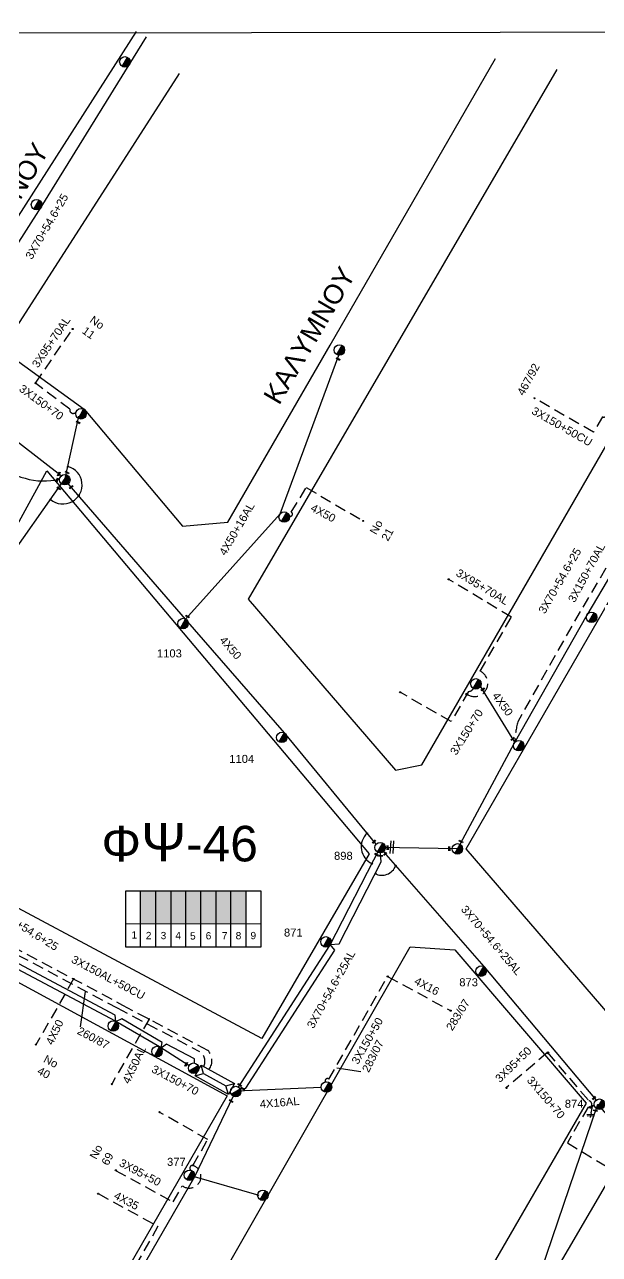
# Model space of a CAD drawing. Header units: millimetres. Extents: x 771 to 3391, y 686 to 1835.
# Drawn here: x 1449.6 to 1578.8, y 1486.2 to 1762.8 of the extents above; entities that cross this region are included whole.
import ezdxf

# ---------------------------------------------------------------- set-up
doc = ezdxf.new("R2010")
doc.units = ezdxf.units.MM
doc.linetypes.add('DASHED', pattern=[19.05, 12.7, -6.35])
for name, color, linetype in [('Pillar OTE', 7, 'Continuous'), ('Άγνωστα', 7, 'Continuous'), ('Γυμνά εναέρια ΧΤ (3Φ)   4x50CU', 7, 'Continuous'), ('Γυμνά εναέρια ΧΤ και ΦΟΠ (3Φ)   4x50+16AL', 7, 'Continuous'), ('Εναέρια παροχή ΧΤ 4x16', 7, 'SYN_LINE'), ('Επιγραφές - Σχήματα', 7, 'Continuous'), ('Καλωδια ΧΤ  3X95+50', 7, 'Continuous'), ('Καλώδια ΧΤ   3x150+50CU', 7, 'DASHED'), ('Καλώδια ΧΤ   3x150+70AL', 7, 'DASHED'), ('Καλώδια ΧΤ   3x150AL+50CU', 7, 'DASHED'), ('Μηχανική τομή', 7, 'Continuous'), ('Στύλος ΦΜ', 7, 'Continuous'), ('Στύλος ΦΜ @ 1', 7, 'Continuous'), ('Συνδέσεις', 7, 'Continuous'), ('Συνεστραμμένα ΧΤ   3x70+54.6+25 AL', 7, 'SYN_LINE'), ('Τομή', 7, 'Continuous'), ('Υποσταθμός εναέριος 2 στύλων', 7, 'Continuous'), ('Υποσταθμός πόλεως', 7, 'Continuous'), ('Υπόβαθρο ΔΕΗ', 7, 'Continuous'), ('Υπόγεια καλώδια Παροχών ΧΤ   4x16AL', 7, 'DASHED'), ('Υπόγεια καλώδια Παροχών ΧΤ   4x50AL', 7, 'DASHED')]:
    doc.layers.add(name, color=color, linetype=linetype)
doc.styles.add('arial', font='arial.ttf')
doc.styles.get("Standard").update_dxf_attribs({"font": 'arial.ttf'})
doc.linetypes.add('SYN_LINE', pattern='A,0.5,-0.0001,["/\\/\\/\\/",Standard,S=0.1,R=0,X=0,Y=-0.05],-0.25', length=0.7501)
doc.dimstyles.new('ISO-25', dxfattribs={"dimtxt": 2.5, "dimasz": 2.5, "dimexe": 1.25, "dimexo": 0.625, "dimtad": 1, "dimtxsty": 'Standard', "dimcen": 2.5, "dimadec": 0, "dimazin": 0, "dimtfac": 1, "dimtmove": 0, "dimatfit": 3, "dimfxl": 1, "dimarcsym": 0})

# ---------------------------------------------------------------- blocks, each defined once
blk = doc.blocks.new('ΥΠΑΡΧΩΝ ΤΣΙΜΕΝΤΕΝΙΟΣ ΣΤΥΛΟΣ')
at = {"layer": 'Στύλος ΦΜ'}
blk.add_hatch(color=7, dxfattribs=at).paths.add_polyline_path([(-1.29, -2.28, 0.574793), (2.62, 0, 0.268822), (1.3, 2.27)])
at = {"layer": 'Στύλος ΦΜ', "color": 7}
blk.add_line((-1.29, -2.28), (1.3, 2.27), dxfattribs=at)
blk.add_circle((0, 0), 2.62, dxfattribs=at)
at = {"layer": 'Στύλος ΦΜ', "flags": 4}
for tag, p in [('ΤΥΠΟΣ', (-4.91, 3.03)), ('ΑΡΙΘΜΟΣ', (-4.68, 8.05))]:
    blk.add_attdef(tag, p, '', height=4, dxfattribs=at)
blk = doc.blocks.new('ΥΠΟΣΤΑΘΜΟΣ ΕΝΑΕΡΙΟΣ ΕΠΙ 2 ΣΤΥΛΩΝ')
at = {"layer": 'Υποσταθμός εναέριος 2 στύλων', "linetype": 'Continuous'}
for points in [[(-11.97, -2.11, 0.574793), (-8.45, -0.07, 0.268822), (-9.64, 1.98)], [(9.68, -2.15, 0.574793), (13.19, -0.1, 0.268822), (12.01, 1.95)]]:
    blk.add_hatch(color=256, dxfattribs=at).paths.add_polyline_path(points)
for p, q in [((-11.97, -2.11), (-9.64, 1.98)), ((9.68, -2.15), (12.01, 1.95))]:
    blk.add_line(p, q, dxfattribs=at)
for centre in [(-10.81, -0.07), (10.84, -0.1)]:
    blk.add_circle(centre, 2.36, dxfattribs=at)
at = {"layer": 'Υποσταθμός πόλεως', "linetype": 'Continuous', "ltscale": 40}
blk.add_lwpolyline([(-8.57, 2.82), (8.57, 2.82), (8.57, -2.82), (-8.57, -2.82)], close=True, dxfattribs=at)
for points in [[(-5.75, 0), (-8.57, 2.82)], [(-8.57, -2.82), (-5.75, 0)], [(-5.75, 0), (5.75, 0)], [(5.75, 0), (8.57, 2.82)], [(8.57, -2.82), (5.75, 0)]]:
    blk.add_lwpolyline(points, dxfattribs=at)
at = {"layer": 'Υποσταθμός εναέριος 2 στύλων', "ltscale": 40, "flags": 1}
for tag, p in [('ΜΕΤΑΣΧΗΜΑΤΙΣΜΟΣ', (14.09, 2.51)), ('ΙΣΧΥΣ', (14.07, -0.28)), ('ΑΡΙΘΜΟΣ', (14.19, -3))]:
    blk.add_attdef(tag, p, '', height=1.8, dxfattribs=at)
blk = doc.blocks.new('ΜΗΧΑΝΙΚΗ ΤΟΜΗ')
at = {"layer": 'Μηχανική τομή', "ltscale": 40}
for p, q in [((-1.9, 0.8), (1.9, 0.8)), ((1.9, 0), (-1.9, 0))]:
    blk.add_line(p, q, dxfattribs=at)
blk = doc.blocks.new('_ΣΥΝΔΕΣΗ')
at = {"layer": 'Συνδέσεις', "linetype": 'SYN_LINE', "ltscale": 40}
blk.add_hatch(color=256, dxfattribs=at).paths.add_polyline_path([(0.5, -0.01, 1), (-0.5, -0.01, 1)])
at = {"layer": 'Συνδέσεις'}
blk.add_circle((0, -0.01), 0.5, dxfattribs=at)
blk = doc.blocks.new('ΤΟΜΗ')
at = {"layer": 'Τομή', "ltscale": 40}
for p, q in [((-5.7, 0), (5.7, 0)), ((5.7, -2.3), (-5.7, -2.3))]:
    blk.add_line(p, q, dxfattribs=at)
blk = doc.blocks.new('τομή_')
at = {"layer": 'Επιγραφές - Σχήματα'}
for p, q in [((-1.29, -0.22), (0.13, 0.75)), ((-1.08, -0.46), (0.34, 0.51)), ((-0.66, 0.62), (-0.29, -0.37))]:
    blk.add_line(p, q, dxfattribs=at)

msp = doc.modelspace()

# ---------------------------------------------------------------- hatches: boundary and pattern name
at = {"layer": 'Καλώδια ΧΤ   3x150+50CU', "linetype": 'DASHED', "ltscale": 0.2}
h = msp.add_hatch(color=6, dxfattribs=at)
h.dxf.hatch_style = 1
h.paths.add_polyline_path([(1475.69808, 1560.554), (1479.13795, 1560.55066), (1479.13841, 1567.91438), (1475.69854, 1567.91459)])
h = msp.add_hatch(color=85, dxfattribs=at)
h.dxf.hatch_style = 1
h.paths.add_polyline_path([(1482.57798, 1567.91416), (1479.13841, 1567.91438), (1479.13795, 1560.55066), (1482.57752, 1560.54732)])
h = msp.add_hatch(color=1, dxfattribs=at)
h.dxf.hatch_style = 1
h.paths.add_polyline_path([(1482.57752, 1560.54732), (1485.87508, 1560.54412), (1485.87554, 1567.91395), (1482.57798, 1567.91416)])
h = msp.add_hatch(color=30, dxfattribs=at)
h.dxf.hatch_style = 1
h.paths.add_polyline_path([(1489.26153, 1567.91374), (1485.87554, 1567.91395), (1485.87508, 1560.54412), (1489.26107, 1560.54083)])
h = msp.add_hatch(color=173, dxfattribs=at)
h.dxf.hatch_style = 1
h.paths.add_polyline_path([(1489.26107, 1560.54083), (1492.65772, 1560.53753), (1492.65818, 1567.91353), (1489.26153, 1567.91374)])
h = msp.add_hatch(color=5, dxfattribs=at)
h.dxf.hatch_style = 1
h.paths.add_polyline_path([(1492.65772, 1560.53753), (1495.99476, 1560.53429), (1495.99523, 1567.91332), (1492.65818, 1567.91353)])
h = msp.add_hatch(color=62, dxfattribs=at)
h.dxf.hatch_style = 1
h.paths.add_polyline_path([(1495.99476, 1560.53429), (1499.38314, 1560.531), (1499.3836, 1567.91311), (1495.99523, 1567.91332)])

# ---------------------------------------------------------------- linework, layer by layer
at = {"layer": 'Pillar OTE', "ltscale": 40}
for points in [[(1472.36983, 1555.27451), (1472.37063, 1567.9148), (1502.7037, 1567.9129), (1502.70291, 1555.24515), (1472.36983, 1555.27544)], [(1475.69774, 1555.27212), (1475.69854, 1567.91459)], [(1479.13762, 1555.26868), (1479.13841, 1567.91438)], [(1482.57719, 1555.26525), (1482.57798, 1567.91416)], [(1485.87474, 1555.26195), (1485.87554, 1567.91395)], [(1489.26074, 1555.25857), (1489.26153, 1567.91374)], [(1492.65739, 1555.25518), (1492.65818, 1567.91353)], [(1495.99443, 1555.25185), (1495.99523, 1567.91332)], [(1499.38281, 1555.24846), (1499.3836, 1567.91311)], [(1472.37017, 1560.55723), (1502.70324, 1560.52778)]]:
    msp.add_lwpolyline(points, dxfattribs=at)
at = {"layer": 'Άγνωστα', "color": 1, "linetype": 'DASHED', "ltscale": 0.2}
msp.add_lwpolyline([(1452.0433, 1682.13227), (1460.38313, 1694.30138)], dxfattribs=at)
at = {"layer": 'Άγνωστα', "color": 6, "linetype": 'DASHED', "ltscale": 0.2}
msp.add_lwpolyline([(1549.04904, 1612.18739, 1.083182809), (1552.03216, 1617.35232), (1559.04867, 1629.50056), (1544.94936, 1638.01881)], format="xyb", dxfattribs=at)
at = {"layer": 'Άγνωστα', "color": 6}
msp.add_lwpolyline([(1559.80578, 1601.36666), (1551.37682, 1615.17934)], dxfattribs=at)
at = {"layer": 'Άγνωστα', "color": 85, "linetype": 'DASHED', "ltscale": 0.2}
msp.add_lwpolyline([(1487.45341, 1506.17127), (1490.78495, 1511.98417), (1479.8639, 1518.18177)], dxfattribs=at)
at = {"layer": 'Άγνωστα', "color": 85}
msp.add_lwpolyline([(1487.20391, 1503.79994), (1502.24017, 1499.48923)], dxfattribs=at)
at = {"layer": 'Άγνωστα', "color": 85, "linetype": 'DASHED', "ltscale": 0.2}
msp.add_lwpolyline([(1466.13989, 1499.82041), (1479.59087, 1492.46841), (1473.56744, 1481.9793), (1473.56744, 1481.9793), (1473.56744, 1481.9793), (1473.56744, 1481.9793, -0.395663216), (1473.98374, 1480.53528)], format="xyb", dxfattribs=at)
msp.add_arc((1487.36092, 1505.56746), 0.61085, 81.2914368, 231.5588375, dxfattribs=at)
at = {"layer": 'Γυμνά εναέρια ΧΤ (3Φ)   4x50CU', "color": 62, "linetype": 'Continuous', "ltscale": 0.2}
msp.add_arc((1454.0061, 1676.04135), 15.89371, 225.9239339, 282.5961615, dxfattribs=at)
at = {"layer": 'Γυμνά εναέρια ΧΤ και ΦΟΠ (3Φ)   4x50+16AL', "color": 1}
msp.add_lwpolyline([(1485.81503, 1629.09346), (1507.06127, 1652.76206), (1520.26661, 1688.43307)], dxfattribs=at)
at = {"layer": 'Γυμνά εναέρια ΧΤ και ΦΟΠ (3Φ)   4x50+16AL', "color": 1, "linetype": 'Continuous', "ltscale": 0.2}
for points in [[(1458.20063, 1659.97949), (1458.74202, 1660.67641), (1461.81128, 1674.76118)], [(1528.62804, 1578.42111), (1508.00417, 1603.48542), (1485.81503, 1629.09346), (1458.64743, 1660.42299)]]:
    msp.add_lwpolyline(points, dxfattribs=at)
at = {"layer": 'Εναέρια παροχή ΧΤ 4x16', "color": 85, "linetype": 'Continuous', "ltscale": 0.2}
msp.add_lwpolyline([(1497.28571, 1522.9185), (1516.29202, 1523.77275)], dxfattribs=at)
at = {"layer": 'Καλωδια ΧΤ  3X95+50', "color": 2, "linetype": 'DASHED', "ltscale": 0.2}
msp.add_lwpolyline([(1567.18422, 1531.55602), (1557.90493, 1523.60299)], dxfattribs=at)
at = {"layer": 'Καλωδια ΧΤ  3X95+50', "color": 85, "linetype": 'DASHED', "ltscale": 0.2}
msp.add_lwpolyline([(1470.03522, 1505.05713), (1482.98597, 1497.9778), (1482.98597, 1497.9778), (1485.06181, 1501.59752, 1.183768317), (1487.45341, 1506.17127)], format="xyb", dxfattribs=at)
at = {"layer": 'Καλώδια ΧΤ   3x150+50CU', "color": 30, "linetype": 'DASHED', "ltscale": 0.2}
for points in [[(1580.24555, 1675.51956, -0.913385439), (1579.56666, 1674.60396), (1577.54277, 1671.09983), (1564.34482, 1678.72263)], [(1438.74191, 1549.83284), (1443.38537, 1557.26417), (1471.64865, 1542.24703), (1490.7922, 1532.07548, -0.370537747), (1491.06001, 1527.77497)]]:
    msp.add_lwpolyline(points, format="xyb", dxfattribs=at)
at = {"layer": 'Καλώδια ΧΤ   3x150+50CU', "color": 173, "linetype": 'DASHED', "ltscale": 0.2}
msp.add_lwpolyline([(1440.74814, 1548.64009), (1444.70056, 1555.28817), (1470.41468, 1541.62547), (1488.91612, 1531.79509, -0.390319631), (1489.87862, 1528.42751)], format="xyb", dxfattribs=at)
at = {"layer": 'Καλώδια ΧΤ   3x150+50CU', "color": 85, "linetype": 'DASHED', "ltscale": 0.2}
msp.add_lwpolyline([(1517.28108, 1524.97465, -0.961273123), (1518.00022, 1525.55476), (1531.21414, 1548.67957)], format="xyb", dxfattribs=at)
at = {"layer": 'Καλώδια ΧΤ   3x150+50CU', "linetype": 'DASHED', "ltscale": 0.2}
msp.add_lwpolyline([(1576.99516, 1518.01013), (1577.38312, 1519.71602)], dxfattribs=at)
at = {"layer": 'Καλώδια ΧΤ   3x150+70AL', "color": 1, "linetype": 'DASHED', "ltscale": 0.2}
msp.add_lwpolyline([(1461.22951, 1675.77854, -0.875481498), (1459.76071, 1676.30857), (1452.04685, 1682.12959)], format="xyb", dxfattribs=at)
at = {"layer": 'Καλώδια ΧΤ   3x150+70AL', "color": 6, "linetype": 'DASHED', "ltscale": 0.2}
for points in [[(1599.78633, 1665.22482, -0.748166783), (1595.75478, 1665.84939), (1586.1218, 1650.32426), (1574.5181, 1630.81879), (1560.465, 1605.9836, 0.045600321), (1559.80578, 1601.36666)], [(1550.48419, 1613.47301, -0.322596015), (1549.4158, 1612.82239), (1545.47898, 1606.00626), (1534.05089, 1612.60683)]]:
    msp.add_lwpolyline(points, format="xyb", dxfattribs=at)
at = {"layer": 'Καλώδια ΧΤ   3x150+70AL', "color": 2, "linetype": 'DASHED', "ltscale": 0.2}
for points in [[(1567.18422, 1531.55602), (1576.48562, 1520.70349, -0.602519098), (1576.8694, 1519.25685)], [(1577.6764, 1519.88337, -0.397175627), (1576.29857, 1519.31181), (1571.62757, 1511.23572), (1581.85715, 1505.05079), (1594.27279, 1503.77705), (1604.56789, 1491.96345, -0.267899248), (1607.44603, 1489.75461), (1623.78314, 1471.16258), (1630.97492, 1462.97816, -0.680371194), (1635.37504, 1456.93272)]]:
    msp.add_lwpolyline(points, format="xyb", dxfattribs=at)
at = {"layer": 'Συνεστραμμένα ΧΤ   3x70+54.6+25 AL', "color": 62, "linetype": 'SYN_LINE', "ltscale": 20}
for points in [[(1428.95266, 1683.67487), (1453.30345, 1721.718), (1473.09583, 1753.73353), (1477.01576, 1760.07426)], [(1457.83956, 1661.28343), (1428.95266, 1683.67487), (1407.02, 1695.79802), (1372.68172, 1713.61605)], [(1470.12218, 1538.55406), (1469.99781, 1539.99237), (1435.72245, 1558.20391), (1434.71227, 1557.76975), (1434.23178, 1558.88775), (1405.43533, 1573.72854), (1403.38328, 1573.51752)]]:
    msp.add_lwpolyline(points, dxfattribs=at)
at = {"layer": 'Συνεστραμμένα ΧΤ   3x70+54.6+25 AL', "color": 151, "linetype": 'SYN_LINE', "ltscale": 20}
msp.add_lwpolyline([(1598.14658, 1666.47977), (1587.5747, 1649.44146), (1575.98856, 1629.96551), (1559.58758, 1600.98106), (1546.91701, 1577.38929), (1529.53797, 1577.66929)], dxfattribs=at)
at = {"layer": 'Συνεστραμμένα ΧΤ   3x70+54.6+25 AL', "color": 1, "ltscale": 20}
msp.add_lwpolyline([(1430.05395, 1619.92928), (1458.74202, 1660.67641)], dxfattribs=at)
at = {"layer": 'Συνεστραμμένα ΧΤ   3x70+54.6+25 AL', "color": 1, "linetype": 'SYN_LINE', "ltscale": 20}
msp.add_lwpolyline([(1497.66261, 1523.80871), (1518.22889, 1555.67725), (1529.53797, 1577.66929)], dxfattribs=at)
at = {"layer": 'Συνεστραμμένα ΧΤ   3x70+54.6+25 AL', "color": 5, "linetype": 'SYN_LINE', "ltscale": 20}
for points in [[(1498.0775, 1523.4018), (1499.31978, 1523.54398), (1519.3615, 1554.59968), (1518.33703, 1555.88754), (1520.29605, 1556.04781), (1529.762, 1574.45565), (1529.6184, 1576.49572)], [(1530.26983, 1576.7496), (1552.8232, 1550.90716), (1578.09445, 1520.84979)]]:
    msp.add_lwpolyline(points, dxfattribs=at)
at = {"layer": 'Συνεστραμμένα ΧΤ   3x70+54.6+25 AL', "color": 6, "linetype": 'SYN_LINE', "ltscale": 20}
msp.add_lwpolyline([(1470.00615, 1538.61571), (1434.5181, 1557.4716), (1403.38328, 1573.51752)], dxfattribs=at)
at = {"layer": 'Συνεστραμμένα ΧΤ   3x70+54.6+25 AL', "color": 6, "linetype": 'SYN_LINE', "ltscale": 8}
msp.add_lwpolyline([(1486.5769, 1528.60987), (1479.95327, 1532.81358), (1470.13879, 1538.54437)], dxfattribs=at)
at = {"layer": 'Συνεστραμμένα ΧΤ   3x70+54.6+25 AL', "color": 62, "linetype": 'SYN_LINE', "ltscale": 8}
msp.add_lwpolyline([(1487.80508, 1529.19809), (1487.76861, 1530.16811), (1481.5362, 1533.47958), (1480.29711, 1532.51511), (1480.53738, 1533.83819), (1471.4661, 1539.13501), (1470.15572, 1538.5519)], dxfattribs=at)
at = {"layer": 'Συνεστραμμένα ΧΤ   3x70+54.6+25 AL', "color": 85, "linetype": 'SYN_LINE', "ltscale": 20}
msp.add_lwpolyline([(1496.50835, 1521.75564), (1487.78912, 1503.63217), (1473.43479, 1478.60193), (1456.15717, 1450.69307)], dxfattribs=at)
at = {"layer": 'Συνεστραμμένα ΧΤ   3x70+54.6+25 AL', "color": 85, "ltscale": 20}
for points in [[(1519.86161, 1402.0136), (1543.59842, 1443.89296), (1565.64223, 1482.25701), (1578.45337, 1519.95945)], [(1603.79667, 1490.8781), (1603.79667, 1490.8781), (1578.45337, 1519.95945)]]:
    msp.add_lwpolyline(points, dxfattribs=at)
at = {"layer": 'Υπόβαθρο ΔΕΗ'}
for points in [[(2899.29583, 1762.81833), (885.09289, 1760.10556)], [(1393.89817, 1750.73002), (1382.11434, 1726.49499), (1433.17167, 1696.21296), (1474.783, 1761.28142)], [(1484.328, 1751.82967), (1444.49795, 1689.75611), (1463.03008, 1676.28064), (1485.12859, 1650.01424), (1495.32562, 1650.88304), (1518.30317, 1690.71699), (1555.51414, 1755.20332)], [(1569.23931, 1752.70365), (1499.88, 1633.55942), (1533.01164, 1595.0673), (1538.87984, 1596.31531), (1622.80495, 1741.6215), (1609.06261, 1751.20354)], [(1411.48434, 1583.63505), (1454.58698, 1662.40608), (1527.04956, 1576.23898), (1502.941, 1534.72826), (1411.48434, 1583.63505)], [(1594.8852, 1657.16123), (1663.17395, 1614.7073), (1663.17395, 1614.7073), (1688.72698, 1599.51093), (1631.38765, 1488.52895), (1625.82302, 1488.0596), (1548.91821, 1577.41512), (1594.8852, 1657.16123)], [(1472.20401, 1443.23765), (1536.27391, 1555.36213), (1546.31542, 1554.67562), (1575.8782, 1520.18288), (1532.64065, 1445.42572), (1512.46301, 1409.76323), (1472.20401, 1443.23765)], [(1382.71298, 1448.83635), (1443.47759, 1549.89527), (1495.13343, 1521.80768), (1435.34774, 1418.00605), (1382.71493, 1448.83521)], [(1581.7755, 1504.25496), (1591.0007, 1503.30854), (1620.54145, 1468.20932), (1565.56158, 1364.29392), (1546.3453, 1381.25319), (1558.62863, 1404.37103), (1547.8891, 1410.08264), (1536.54551, 1388.90487), (1521.93896, 1401.69081), (1581.7755, 1504.25496)]]:
    msp.add_lwpolyline(points, dxfattribs=at)
for centre, radius, start, end in [((1458.2303, 1659.27557), 4.29642, 229.6709562, 75.0154944), ((1529.45849, 1577.83879), 4.17073, 133.1779676, 244.8224855), ((1529.93601, 1574.72212), 3.28366, 242.2124212, 339.9664658)]:
    msp.add_arc(centre, radius, start, end, dxfattribs=at)
at = {"layer": 'Υπόγεια καλώδια Παροχών ΧΤ   4x16AL', "color": 85, "linetype": 'DASHED', "ltscale": 0.2}
msp.add_lwpolyline([(1531.22336, 1548.6957), (1545.37252, 1540.9891)], dxfattribs=at)
at = {"layer": 'Υπόγεια καλώδια Παροχών ΧΤ   4x50AL', "color": 1, "ltscale": 0.2}
msp.add_lwpolyline([(1508.98452, 1652.63779, 1.79480424), (1509.56948, 1653.10616), (1509.56948, 1653.10616), (1509.56948, 1653.10616), (1512.9382, 1658.66765), (1525.62787, 1651.22338)], format="xyb", dxfattribs=at)
at = {"layer": 'Υπόγεια καλώδια Παροχών ΧΤ   4x50AL', "color": 30, "ltscale": 0.2}
for points in [[(1460.60501, 1548.11486), (1452.14885, 1533.33172)], [(1477.58918, 1539.09065), (1469.19264, 1524.467)]]:
    msp.add_lwpolyline(points, dxfattribs=at)

# ---------------------------------------------------------------- block references
at = {"layer": 'Επιγραφές - Σχήματα', "rotation": 326.8531196665406}
msp.add_blockref('τομή_', (1577.20775, 1517.12516), dxfattribs=at)
at = {"layer": 'Μηχανική τομή'}
for p, xscale, yscale, zscale, rotation in [((1520.06305, 1687.50205), 0.249999999999919, 0.249999999999919, 0.249999999999919, 330.7392752309361), ((1461.60367, 1673.24981), 0.249999999999919, 0.249999999999919, 0.249999999999919, 330.7392752309361), ((1456.98747, 1660.32503), 0.249999999999919, 0.249999999999919, 0.249999999999919, 68.45138536945211), ((1457.39597, 1661.69596), 0.249999999999919, 0.249999999999919, 0.249999999999919, 68.45138536945211), ((1459.12241, 1661.98142), 0.249999999999919, 0.249999999999919, 0.249999999999919, 330.7392752309361), ((1457.25354, 1658.39923), 0.249999999999919, 0.249999999999919, 0.249999999999919, 330.7392752309361), ((1460.14213, 1658.70698), 0.249999999999919, 0.249999999999919, 0.249999999999919, 39.85383949914431), ((1486.19877, 1629.57148), 0.249999999999919, 0.249999999999919, 0.249999999999919, 330.7392752309361), ((1552.70067, 1613.20044), 0.249999999999919, 0.249999999999919, 0.249999999999919, 36.57628838114801), ((1559.39258, 1602.04376), 0.249999999999919, 0.249999999999919, 0.249999999999919, 36.576288381148), ((1528.2153, 1578.95191), 0.249999999999919, 0.249999999999919, 0.249999999999919, 44.83343942165225), ((1531.10886, 1577.64398), 0.2500000000002005, 0.2500000000002005, 0.2500000000002005, 271.0473935975166), ((1544.97447, 1577.42059), 0.2500000000002005, 0.2500000000002005, 0.2500000000002005, 271.0473935975166), ((1547.65779, 1578.95664), 0.2500000000002005, 0.2500000000002005, 0.2500000000002005, 331.5446991727721), ((1528.63669, 1576.02252), 0.25, 0.25, 0.25, 327.7252172787099), ((1529.66605, 1575.70068), 0.25, 0.25, 0.25, 3.248143276477662), ((1530.73642, 1576.19345), 0.249999999999919, 0.249999999999919, 0.249999999999919, 44.83343942165225), ((1486.02243, 1528.89703), 0.249999999999919, 0.249999999999919, 0.249999999999919, 68.45138536945211), ((1497.90608, 1524.16415), 0.25, 0.25, 0.25, 327.7252172787099), ((1498.59288, 1523.35759), 0.25, 0.25, 0.25, 327.7252172787099), ((1577.71039, 1521.28451), 0.249999999999919, 0.249999999999919, 0.249999999999919, 44.83343942165225), ((1495.96159, 1520.57496), 0.25, 0.25, 0.25, 327.7252172787099), ((1577.92286, 1518.39819), 0.249999999999919, 0.249999999999919, 0.249999999999919, 347.2939313708334)]:
    msp.add_blockref('ΜΗΧΑΝΙΚΗ ΤΟΜΗ', p, dxfattribs=dict(at, xscale=xscale, yscale=yscale, zscale=zscale, rotation=rotation))
at = {"layer": 'Στύλος ΦΜ @ 1', "ltscale": 40, "xscale": 0.4499999999998181, "yscale": 0.4499999999998181, "zscale": 0.4499999999998181}
for p in [(1472.14238, 1754.42495), (1452.28684, 1722.31267), (1520.38326, 1689.60505), (1462.28916, 1675.26447), (1458.64516, 1660.42428), (1507.97923, 1652.02417), (1577.06163, 1629.48007), (1551.06523, 1614.49749), (1560.70343, 1600.60419), (1546.91475, 1577.39058), (1469.53662, 1537.53217), (1479.36771, 1531.79169), (1517.46914, 1523.81199), (1503.17347, 1499.45168)]:
    msp.add_blockref('ΥΠΑΡΧΩΝ ΤΣΙΜΕΝΤΕΝΙΟΣ ΣΤΥΛΟΣ', p, dxfattribs=at)
at = {"layer": 'Στύλος ΦΜ @ 1', "ltscale": 40}
ref = msp.add_blockref('ΥΠΑΡΧΩΝ ΤΣΙΜΕΝΤΕΝΙΟΣ ΣΤΥΛΟΣ', (1485.22947, 1628.07158), dxfattribs=dict(at, xscale=0.4499999999998181, yscale=0.4499999999998181, zscale=0.4499999999998181))
ref.add_attrib('ΤΥΠΟΣ', '1103', (1479.36183, 1620.4588), dxfattribs={"layer": 'Στύλος ΦΜ', "height": 1.8, "flags": 4})
ref = msp.add_blockref('ΥΠΑΡΧΩΝ ΤΣΙΜΕΝΤΕΝΙΟΣ ΣΤΥΛΟΣ', (1507.41861, 1602.46353), dxfattribs=dict(at, xscale=0.4499999999998181, yscale=0.4499999999998181, zscale=0.4499999999998181))
ref.add_attrib('ΤΥΠΟΣ', '1104', (1495.62396, 1596.72796), dxfattribs={"layer": 'Στύλος ΦΜ', "height": 1.8, "flags": 4})
ref = msp.add_blockref('ΥΠΑΡΧΩΝ ΤΣΙΜΕΝΤΕΝΙΟΣ ΣΤΥΛΟΣ', (1529.5357, 1577.67058), dxfattribs=dict(at, xscale=0.4499999999998181, yscale=0.4499999999998181, zscale=0.4499999999998181))
ref.add_attrib('ΤΥΠΟΣ', '898', (1519.17327, 1574.92601), dxfattribs={"layer": 'Στύλος ΦΜ', "height": 1.8, "flags": 4})
ref = msp.add_blockref('ΥΠΑΡΧΩΝ ΤΣΙΜΕΝΤΕΝΙΟΣ ΣΤΥΛΟΣ', (1517.3491, 1556.46025), dxfattribs=dict(at, xscale=0.4499999999998181, yscale=0.4499999999998181, zscale=0.4499999999998181))
ref.add_attrib('ΤΥΠΟΣ', '871', (1507.91748, 1557.65981), dxfattribs={"layer": 'Στύλος ΦΜ', "height": 1.8, "flags": 4})
ref = msp.add_blockref('ΥΠΑΡΧΩΝ ΤΣΙΜΕΝΤΕΝΙΟΣ ΣΤΥΛΟΣ', (1552.23764, 1549.88527), dxfattribs=dict(at, xscale=0.4499999999998181, yscale=0.4499999999998181, zscale=0.4499999999998181))
ref.add_attrib('ΤΥΠΟΣ', '873', (1547.33394, 1546.47733), dxfattribs={"layer": 'Στύλος ΦΜ', "height": 1.8, "flags": 4})
ref = msp.add_blockref('ΥΠΑΡΧΩΝ ΤΣΙΜΕΝΤΕΝΙΟΣ ΣΤΥΛΟΣ', (1578.85238, 1519.9483), dxfattribs=dict(at, xscale=0.4499999999998181, yscale=0.4499999999998181, zscale=0.4499999999998181))
ref.add_attrib('ΤΥΠΟΣ', '874', (1571.06004, 1519.14682), dxfattribs={"layer": 'Στύλος ΦΜ', "height": 1.8, "flags": 4})
ref = msp.add_blockref('ΥΠΑΡΧΩΝ ΤΣΙΜΕΝΤΕΝΙΟΣ ΣΤΥΛΟΣ', (1486.65696, 1503.95675), dxfattribs=dict(at, xscale=0.4499999999998181, yscale=0.4499999999998181, zscale=0.4499999999998181))
ref.add_attrib('ΤΥΠΟΣ', '377', (1481.62981, 1506.07737), dxfattribs={"layer": 'Στύλος ΦΜ', "height": 1.8, "flags": 4})
at = {"layer": 'Συνδέσεις'}
for p, xscale, yscale, zscale in [((1460.41765, 1694.34112), 0.25, 0.25, 0.25), ((1452.0669, 1682.15315), 0.25, 0.25, 0.25), ((1564.22505, 1678.75851), 0.25, 0.25, 0.25), ((1459.30677, 1663.41291), 0.25, 0.25, 0.25), ((1455.42069, 1655.99331), 0.25, 0.25, 0.25), ((1461.76472, 1656.84208), 0.25, 0.25, 0.25), ((1525.73098, 1651.16265), 0.25, 0.25, 0.25), ((1544.94936, 1638.01881), 0.25, 0.25, 0.25), ((1534.05089, 1612.60683), 0.25, 0.25, 0.25), ((1549.04904, 1612.18739), 0.4777242751394019, 0.4777242751394019, 0.4777242751394019), ((1526.57598, 1580.87054), 0.25, 0.25, 0.25), ((1527.69105, 1574.04964), 0.25, 0.25, 0.25), ((1528.47511, 1571.82355), 0.25, 0.25, 0.25), ((1533.00794, 1573.62054), 0.25, 0.25, 0.25), ((1460.60369, 1548.11255), 0.25, 0.25, 0.25), ((1531.24229, 1548.66405), 0.25, 0.25, 0.25), ((1545.39985, 1540.97695), 0.25, 0.25, 0.25), ((1477.55424, 1539.13372), 0.25, 0.25, 0.25), ((1452.12421, 1533.36025), 0.25, 0.25, 0.25), ((1567.23899, 1531.49211), 0.4777242751394019, 0.4777242751394019, 0.4777242751394019), ((1469.22616, 1524.44901), 0.25, 0.25, 0.25), ((1557.93225, 1523.59084), 0.25, 0.25, 0.25), ((1576.8694, 1519.25685), 0.4777242751394019, 0.4777242751394019, 0.4777242751394019), ((1479.90929, 1518.14701), 0.25, 0.25, 0.25), ((1470.11199, 1505.07553), 0.25, 0.25, 0.25), ((1487.45357, 1506.1815), 0.25, 0.25, 0.25), ((1466.15467, 1499.81365), 0.25, 0.25, 0.25)]:
    msp.add_blockref('_ΣΥΝΔΕΣΗ', p, dxfattribs=dict(at, xscale=xscale, yscale=yscale, zscale=zscale))
at = {"layer": 'Τομή', "xscale": 0.2500000000000557, "yscale": 0.2500000000000557, "zscale": 0.2500000000000557, "rotation": 266.3054486218056}
msp.add_blockref('ΤΟΜΗ', (1532.47901, 1577.76124), dxfattribs=at)
at = {"layer": 'Υποσταθμός εναέριος 2 στύλων', "xscale": 0.4999999999999998, "yscale": 0.4999999999999998, "zscale": 0.4999999999999998, "rotation": 331.0862577479416}
msp.add_blockref('ΥΠΟΣΤΑΘΜΟΣ ΕΝΑΕΡΙΟΣ ΕΠΙ 2 ΣΤΥΛΩΝ', (1492.3515, 1525.45348), dxfattribs=at)

# ---------------------------------------------------------------- texts
at = {"ltscale": 40, "char_height": 4, "width": 43.4331384, "attachment_point": 1, "rotation": 59.5827763, "style": 'arial'}
for s, insert in [('{\\H1.083x;MYKONOY}', (1435.86188, 1709.99301)), ('{\\H1.083x;KAΛYMNOY}', (1503.07717, 1679.21317))]:
    msp.add_mtext(s, dxfattribs=dict(at, insert=insert))
at = {"ltscale": 30, "char_height": 1.63441, "width": 11.2572904, "attachment_point": 1}
for s, insert in [('1', (1473.616, 1558.83583)), ('2', (1476.85446, 1558.70237)), ('3', (1480.18505, 1558.70237)), ('4', (1483.48856, 1558.70237)), ('5', (1486.79206, 1558.62119)), ('6', (1490.31219, 1558.64826)), ('7', (1493.94064, 1558.64826)), ('8', (1497.0546, 1558.67531)), ('9', (1500.38518, 1558.70237))]:
    msp.add_mtext(s, dxfattribs=dict(at, insert=insert))
at = {"layer": 'Άγνωστα', "color": 7, "char_height": 1.8, "attachment_point": 1}
for s, gutter_width, insert, rotation in [('3X70+54.6+25', 12.5, (1449.67771, 1710.73714), 59.8533125), ('3X95+70AL', 12.5, (1451.11609, 1686.44983), 55.8811283), ('3X150+70', 12.5, (1449.25204, 1681.98199), 323.831584), ('3X150+50CU', 12.5, (1564.30994, 1676.94647), 330.2492309), ('4X50', 12.5, (1514.56358, 1655.11416), 332.0897021), ('3X70+54.6+25', 12.5, (1565.01508, 1631.02072), 59.8533125), ('3X95+70AL', 12.5, (1547.34194, 1640.4893), 329.096317), ('4X50', 12.5, (1494.68768, 1625.41829), 310.8397848), ('4X50', 12.5, (1556.08236, 1612.86569), 306.1474606), ('3X150+70', 12.5, (1545.13482, 1599.26674), 57.9009659), ('3X70+54,6+25', 12.5, (1443.43621, 1564.63178), 328.042606), ('3X70+54.6+25AL', 12.5, (1548.94294, 1564.86826), 310.3503191), ('283/07', 12.5, (1544.24088, 1537.27723), 58.0332424), ('4X50', 12.5, (1454.28091, 1533.86955), 64.7002128), ('3X150+50', 12.5, (1523.00225, 1529.64283), 60.2522533), ('260/87', 1.4981, (1462.09038, 1537.45648), 332.0897021), ('283/07', 12.5, (1525.37144, 1527.74045), 63.4961818), ('3X95+50', 12.5, (1555.21717, 1525.99179), 44.0371673), ('3X150+70', 12.5, (1478.79842, 1528.85511), 332.0897021), ('3X150+70', 12.5, (1563.77402, 1526.42669), 310.3503191), ('3X95+50', 12.5, (1471.52365, 1507.76036), 332.0897021), ('4X35', 12.5, (1470.35013, 1500.41068), 332.0897021)]:
    msp.add_mtext_dynamic_manual_height_columns(s, width=1.8, gutter_width=gutter_width, heights=[0.04535], dxfattribs=dict(at, insert=insert, rotation=rotation))
at = {"layer": 'Άγνωστα', "color": 7}
note = msp.add_mtext_dynamic_manual_height_columns('Nο ', width=1.8, gutter_width=1.72963, heights=[0.04535, 0], dxfattribs=dict(at, insert=(1462.24846, 1699.50018), char_height=1.8, attachment_point=1, rotation=324.6401387))
for column, words in zip(note.columns.linked_columns, ['11']):
    column.text = words
note = msp.add_mtext_dynamic_manual_height_columns('467/92\\P', width=1.8, gutter_width=1.68837, heights=[0.04535, 0], dxfattribs=dict(at, insert=(1558.54483, 1677.00452), char_height=1.8, attachment_point=1, rotation=61.264604))
note = msp.add_mtext_dynamic_manual_height_columns('Nο ', width=1.8, gutter_width=1.72963, heights=[0.04535, 0], dxfattribs=dict(at, insert=(1525.38215, 1645.69298), char_height=1.8, attachment_point=1, rotation=61.0277309))
for column, words in zip(note.columns.linked_columns, ['21']):
    column.text = words
note = msp.add_mtext_dynamic_manual_height_columns('No ', width=1.8, gutter_width=1.4981, heights=[0.04535, 0], dxfattribs=dict(at, insert=(1451.60615, 1532.65996), char_height=1.8, attachment_point=1, rotation=332.0897021))
for column, words in zip(note.columns.linked_columns, ['40']):
    column.text = words
note = msp.add_mtext_dynamic_manual_height_columns('No ', width=1.8, gutter_width=1.82696, heights=[0.04535, 0], dxfattribs=dict(at, insert=(1462.4249, 1505.02323), char_height=1.8, attachment_point=1, rotation=62.0897021))
for column, words in zip(note.columns.linked_columns, ['69']):
    column.text = words
at = {"layer": 'Γυμνά εναέρια ΧΤ και ΦΟΠ (3Φ)   4x50+16AL', "color": 7, "insert": (1493.2083, 1644.108), "char_height": 1.8, "attachment_point": 1, "rotation": 59.8533125}
msp.add_mtext_dynamic_manual_height_columns('4X50+16AL', width=1.8, gutter_width=12.5, heights=[0.04535], dxfattribs=at)
at = {"layer": 'Εναέρια παροχή ΧΤ 4x16', "color": 7, "insert": (1537.86357, 1548.67059), "char_height": 1.8, "attachment_point": 1, "rotation": 332.0897021}
msp.add_mtext_dynamic_manual_height_columns('4X16', width=1.8, gutter_width=12.5, heights=[0.04535], dxfattribs=at)
at = {"layer": 'Καλώδια ΧΤ   3x150+70AL', "color": 7, "insert": (1571.67488, 1633.48969), "char_height": 1.8, "attachment_point": 1, "rotation": 61.6116972}
msp.add_mtext_dynamic_manual_height_columns('3X150+70AL', width=1.8, gutter_width=12.5, heights=[0.04535], dxfattribs=at)
at = {"layer": 'Καλώδια ΧΤ   3x150AL+50CU', "color": 7, "insert": (1460.78278, 1553.52351), "char_height": 1.8, "attachment_point": 1, "rotation": 332.0897021}
msp.add_mtext_dynamic_manual_height_columns('3X150AL+50CU', width=1.8, gutter_width=12.5, heights=[0.04535], dxfattribs=at)
at = {"layer": 'Συνεστραμμένα ΧΤ   3x70+54.6+25 AL', "color": 7, "insert": (1512.96121, 1537.67212), "char_height": 1.8, "attachment_point": 1, "rotation": 60.9364053}
msp.add_mtext_dynamic_manual_height_columns('3X70+54.6+25AL', width=1.8, gutter_width=12.5, heights=[0.04535], dxfattribs=at)
at = {"layer": 'Υπόβαθρο ΔΕΗ', "insert": (1466.87401, 1583.23097), "char_height": 8, "attachment_point": 1}
msp.add_mtext_dynamic_manual_height_columns('Φ{\\H1.0833x;Ψ}-46', width=84.657329, gutter_width=12.5, heights=[0], dxfattribs=at)
at = {"layer": 'Υπόγεια καλώδια Παροχών ΧΤ   4x16AL', "color": 7, "insert": (1502.39903, 1520.84632), "char_height": 1.8, "attachment_point": 1, "rotation": 4.7224201}
msp.add_mtext_dynamic_manual_height_columns('4X16AL', width=1.8, gutter_width=12.5, heights=[0.04535], dxfattribs=at)
at = {"layer": 'Υπόγεια καλώδια Παροχών ΧΤ   4x50AL', "color": 7, "insert": (1471.50566, 1525.13857), "char_height": 1.8, "attachment_point": 1, "rotation": 64.7002128}
msp.add_mtext_dynamic_manual_height_columns('4X50AL', width=1.8, gutter_width=12.5, heights=[0.04535], dxfattribs=at)

# ---------------------------------------------------------------- leaders
at = {"layer": 'Επιγραφές - Σχήματα', "ltscale": 40}
for points in [[(1463.22685, 1545.31848), (1462.09031, 1537.31475)], [(1519.782, 1528.09868), (1525.18919, 1527.3079)]]:
    msp.add_leader(points, dimstyle='ISO-25', override={"dimasz": 1, "dimtad": 0}, dxfattribs=at)

doc.saveas('drawing.dxf')
